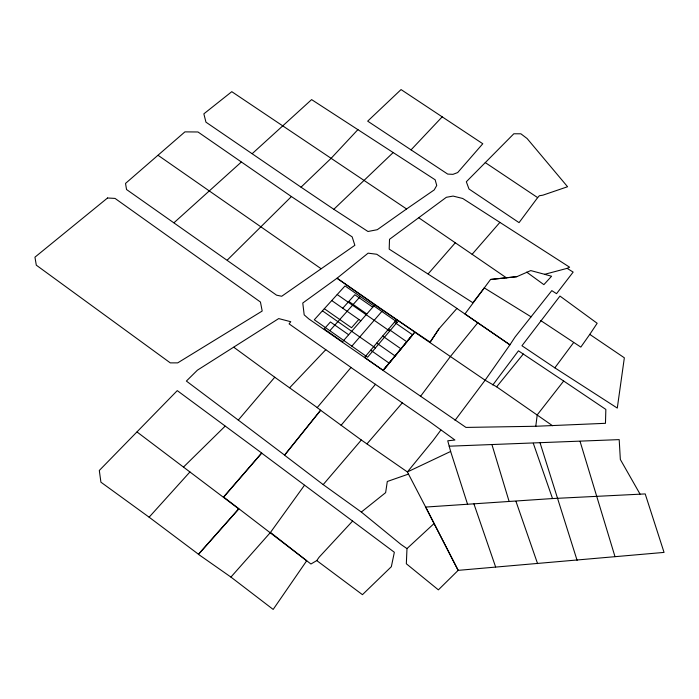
<?xml version="1.0" encoding="UTF-8"?>
<svg xmlns="http://www.w3.org/2000/svg" width="699" height="699" viewBox="0 0 699 699"><rect width="100%" height="100%" fill="white"/><g stroke="black" fill="none" stroke-linecap="round" stroke-linejoin="round"><path stroke-width="1.05" d="M406.984 548.593L406.337 563.77L438.378 589.86L458.16 570.358L664.05 552.402L645.203 493.922L552.525 498.553L425.656 507.063L407.386 471.956L361.322 440.012L320.579 410.234L284.51 455.171L323.183 484.617L361.339 512.052L401.165 544.6L406.984 548.593L434.088 523.516L425.656 507.063L458.16 570.358L434.088 523.516M535.784 426.268L537.225 414.883L563.674 381.025L605.85 409.422L605.465 423.314L535.784 426.268L465.971 427.421L383.052 370.435L414.734 332.174L485.115 380.212L496.648 386.827L552.542 425.726M438.893 329.011L430.173 342.169L379.714 308.215L337.032 278.228L302.772 303.008L304.187 314.873L308.757 318.875L383.157 370.418L414.83 332.147L337.032 278.228L368.12 253.16L376.778 254.27L456.936 308.408L438.797 329.028L430.077 342.195M227.332 260.028L291.413 196.568L352.165 236.882L354.856 245.305L281.706 296.262L276.559 295.161L126.545 189.525L125.523 183.418L184.912 131.875L197.974 131.98L291.413 196.568M589.781 334.384L597.164 323.279L559.96 296.07L521.952 345.743L554.84 367.84L617.287 408.076L624.347 357.801L589.781 334.384L580.825 347.097L540.703 320.544M316.769 560.589L319.094 557.234L352.593 521.061L394.35 552.271L391.344 566.697L362.449 594.674L316.769 560.589L310.941 564.006L223.601 497.024L261.627 453.083L352.593 521.061M238.665 508.933L198.411 554.324L230.923 577.068L270.461 532.437L304.467 485.263M455.032 420.352L485.115 380.212L509.938 344.825L464.949 313.956L490.558 279.46L516.858 276.664L530.742 270.583L544.687 274.314M440.886 430.016L433.17 440.431L407.386 471.956L450.637 451.458L447.744 440.789L454.935 440.029L429.981 421.943L350.924 367.464M537.645 197.625L519.051 222.64L469.003 189.018L466.329 181.757L513.835 133.771L520.886 133.806L527.098 138.524L567.571 186.738L542.861 195.178L539.348 195.746L537.645 197.625L485.246 162.579M554.84 367.84L573.626 342.571M420.396 396.516L450.453 356.455L477.758 322.772M492.821 384.966L518.457 350.819L563.674 381.025M484.372 287.874L472.856 302.728L389.186 249.124L389.518 239.303L446.338 197.301L453.083 196.078L462.738 198.49L569.606 267.201L567.221 268.329L544.6 274.331L551.572 276.236L543.874 284.65L526.697 272.129M456.84 308.425L509.938 344.825L515.076 337.005L551.808 290.627L556.535 293.685L573.154 272.094L567.134 268.355M496.648 386.827L523.298 354.017M341.086 425.298L375.538 384.249M364.502 357.495L396.665 319.557M238.298 420.099L284.624 455.145L320.692 410.208L317.18 407.639L351.029 367.438L289.106 323.89L290.758 321.715L278.7 318.587L197.424 370.164L186.38 381.069L238.298 420.099L274.751 377.233L317.285 407.613M323.183 484.617L361.322 440.012M367.027 443.83L402.344 402.834M351.842 346.154L381.837 311.448M223.715 496.998L261.741 453.057L177.266 390.627L99.31 470.471L100.918 482.188L149.123 517.19L198.533 554.29L238.778 508.907L137.056 431.991M418.78 217.791L472.122 254.296L499.899 222.378M342.265 342.082L375.04 304.572M428.181 273.842L455.495 242.562M358.814 319.434L351.536 327.744L324.336 308.713M329.849 330.697L360.282 296.498M342.746 308.224L354.812 294.742L372.75 307.184M149.123 517.19L189.962 471.93M357.94 129.586L331.143 158.289L301.033 187.175L205.952 122.168L203.855 113.841L231.788 91.674L406.591 208.966L434.219 189.918L436.735 185.48L435.154 179.8L311.614 99.608L252.269 153.605M411.047 149.874L447.709 174.095L452.961 174.339L457.679 172.574L482.791 143.749L401.06 89.577L367.674 121.154L411.047 149.874L442.205 116.838M289.692 387.709L325.795 349.692M225.104 426.189L183.688 466.88M301.033 187.175L333.825 209.298L393.179 152.557M174.016 222.719L241.26 162.098M361.339 512.052L385.638 492.646L387.298 481.489L408.347 474.14M406.591 208.966L377.277 229.7L367.971 231.491L333.825 209.298M490.471 279.486L516.771 276.69M449.151 446.198L619.192 439.619L620.345 459.488L640.039 494.088M484.276 287.901L531.1 316.839M472.122 254.296L506.391 277.809M394.411 322.222L412.585 334.821L383.157 370.418L364.598 357.372M348.81 301.452L366.818 313.973M388.574 329.107L406.818 341.802M337.206 294.55L389.701 331.081M331.745 300.553L360.824 320.832M382.668 336.062L400.99 348.845M376.709 343.095L395.11 355.957M158.123 155.344L321.042 268.687M322.422 310.819L375.442 347.936M348.661 334.76L330.426 321.977L324.179 328.958L342.484 341.828M370.688 350.199L389.16 363.148M233.833 347.281L274.751 377.233M270.461 532.437L306.704 560.747L273.169 609.423L230.923 577.068M533.302 443.288L552.525 498.553M515.967 501.366L537.583 563.647M473.922 503.883L495.608 566.933M577.103 560.353L540.039 442.79M450.637 451.458L467.605 504.416M614.998 556.657L580.065 441.375M491.956 444.651L509.099 501.419M397.259 322.143L367.595 357.215L314.288 319.766L345.035 285.926L397.259 322.143M107.532 197.992L34.95 257.171L36.304 265.174L170.285 362.877L177.695 362.877L262.195 311.046L260.447 302.029L115.047 198.42L107.532 197.992"/></g></svg>
